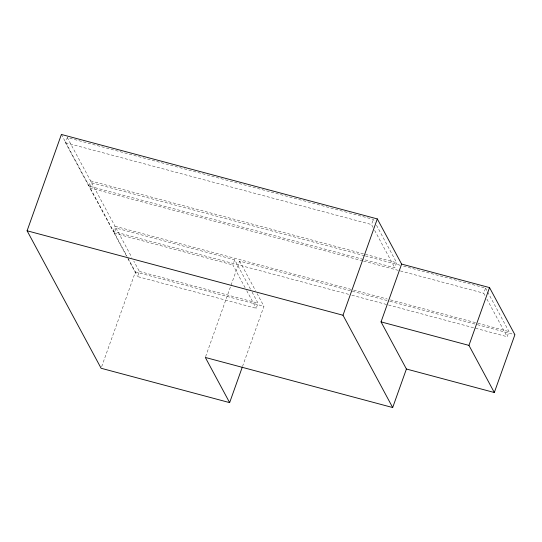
<?xml version="1.0" encoding="UTF-8"?>
<svg xmlns="http://www.w3.org/2000/svg" width="542" height="542" viewBox="0 0 542 542"><rect width="100%" height="100%" fill="white"/><g stroke="black" fill="none" stroke-linecap="round" stroke-linejoin="round"><path stroke-width="0.41" stroke-dasharray="2.71 2.03" d="M376.5 225.276L396.649 262.694L394.82 267.829L88.786 186.014L65.48 142.722L67.31 137.587L373.343 219.402L374.922 222.335M88.786 186.014L90.616 180.879L67.31 137.587M348.601 294.333L113.217 231.407L89.803 187.898L91.632 182.762L364.61 255.743M113.217 231.407L115.046 226.265L91.632 182.762M126.462 256L114.193 233.216L116.022 228.074L234.686 259.801L250.512 289.198M101.666 366.69L135.405 271.928L127.404 257.071M252.098 292.138L258.033 303.161L256.203 308.303L137.539 276.576L139.369 271.44L133.827 261.149M245.12 287.721L232.857 264.936L234.686 259.801M205.601 356.663L239.625 261.122L351.528 291.04M242.518 366.453L263.94 306.291L257.165 293.703M373.092 227.477L371.514 224.544L373.343 219.402M484.934 295.431L483.742 293.215L485.571 288.08L402.205 265.79M351.873 295.207L507.163 336.724L508.992 331.589L487.556 291.765M65.48 142.722L371.514 224.544M90.616 180.879L396.649 262.694M365.423 255.959L401.385 265.573M89.803 187.898L362.781 260.878M363.594 261.095L399.556 270.709M400.375 270.932L483.742 293.215M115.046 226.265L352.883 289.848M353.702 290.072L387.212 299.028M390.484 299.902L477.116 323.066M477.936 323.283L508.992 331.589M352.347 291.257L389.109 301.081M389.922 301.305L476.506 324.448M477.326 324.672L514.9 334.712M114.193 233.216L232.857 264.936M139.369 271.44L258.033 303.161M135.405 271.928L263.94 306.291M485.571 288.08L487.156 291.027M486.919 299.116L507.163 336.724M374.671 230.411L394.82 267.829M239.625 261.122L255.567 290.742M246.705 290.661L256.203 308.303M116.022 228.074L131.848 257.477M61.402 134.457L127.004 256.325M128.041 258.94L137.539 276.576"/><path stroke-width="0.81" d="M242.24 367.239L229.639 402.625L101.103 368.262L27.1 230.79L61.402 134.457L377.307 218.914L401.622 264.089L489.534 287.592L514.9 334.712L494.318 392.516L406.412 369.014L381.04 321.887L401.622 264.089M406.412 369.014L392.686 407.543L343.005 315.241L377.307 218.914M494.318 392.516L468.952 345.389L489.534 287.592M381.04 321.887L468.952 345.389M27.1 230.79L343.005 315.241M392.686 407.543L205.323 357.449L229.639 402.625"/></g></svg>
